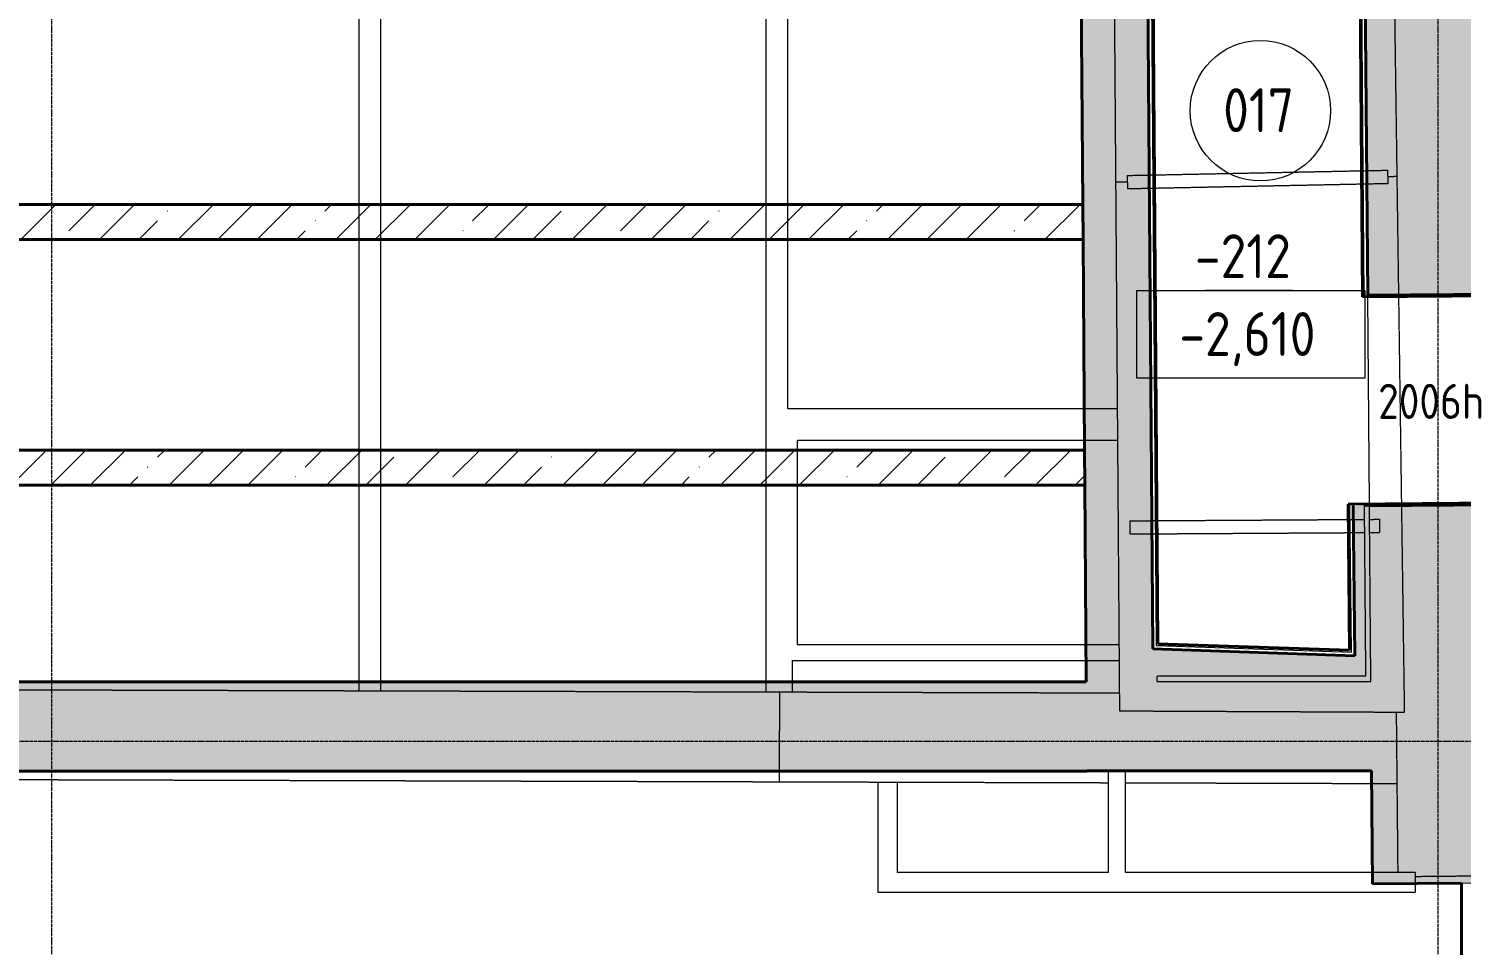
# Model space of a CAD drawing. Header units: millimetres. Extents: x -11886 to 147109, y 276 to 46084.
# Drawn here: x 30977 to 39143, y 12092 to 17317 of the extents above; entities that cross this region are included whole.
import ezdxf

# ---------------------------------------------------------------- set-up
doc = ezdxf.new("R2010")
doc.units = ezdxf.units.MM
doc.linetypes.add('ADSK_Линия сетки', pattern=[25, 20, -2.5, 0, -2.5])
doc.linetypes.add('ADSK_Сверху', pattern=[4.5, 3, -1.5])
for name, color, linetype, lineweight in [('Аннотация', 7, 'Continuous', 20), ('Каркас', 7, 'Continuous', 18), ('Марки', 7, 'Continuous', 20), ('Марки дверей', 7, 'Continuous', 20), ('Марки помещений', 7, 'Continuous', 20), ('Оси', 7, 'Continuous', 9), ('Отметки', 7, 'Continuous', 9), ('Перекрытие', 7, 'Continuous', 18), ('Стены внутренние', 7, 'Continuous', 18), ('Стены наружные', 7, 'Continuous', 18), ('Стены штриховка', 7, 'Continuous', 18)]:
    doc.layers.add(name, color=color, linetype=linetype, lineweight=lineweight)
doc.styles.add('GOST Common_1', font='GOST_Common.ttf', dxfattribs={"width": 0.9, "height": 250})
doc.styles.add('GOST Common_2', font='GOST_Common.ttf', dxfattribs={"width": 0.9, "height": 200})
pattern_1 = [(45, (0, 0), (-224.5064, 224.5064), []), (45, (224.5, 0), (-224.5064, 224.5064), [396.875, -79.375, 3.353, -76.022])]

# ---------------------------------------------------------------- blocks, each defined once
blk = doc.blocks.new('Типовая двутавровая балка _АСТО 20-93_ Балки - 75х140мм-790384-00 План подвала кладочный')
at = {"layer": 'Каркас', "color": 253, "linetype": 'ADSK_Сверху', "true_color": 0xaaaaaa}
for p, q in [((-743, 37.5), (-743, -37.5)), ((-743, 37.5), (743, 37.5)), ((743, -37.5), (743, 37.5)), ((-743, -37.5), (743, -37.5))]:
    blk.add_line(p, q, dxfattribs=at)
blk = doc.blocks.new('Типовая двутавровая балка _АСТО 20-93_ Балки - 75х140мм-790657-00 План подвала кладочный')
at = {"layer": 'Каркас', "color": 253, "linetype": 'ADSK_Сверху', "true_color": 0xaaaaaa}
for p, q in [((-712.5, 37.5), (-712.5, -37.5)), ((-712.5, 37.5), (624.1, 37.5)), ((654.1, 37.5), (712.5, 37.5)), ((712.5, -37.5), (712.5, 37.5)), ((-712.5, -37.5), (624.3, -37.5)), ((654.3, -37.5), (712.5, -37.5))]:
    blk.add_line(p, q, dxfattribs=at)
blk = doc.blocks.new('ADSK_Марка_Помещение_ОдноЗначение - Номер-247393-00 План подвала кладочный')
at = {"layer": 'Марки помещений'}
blk.add_circle((0, 0), 4, dxfattribs=at)
blk = doc.blocks.new('Высотные отметки - Рамка-5093-00 План подвала кладочный')
at = {"layer": 'Аннотация'}
for p, q in [((-6.5, 0), (-6.5, 5)), ((-6.5, 5), (6.5, 5)), ((6.5, 5), (6.5, 0)), ((6.5, 0), (-6.5, 0))]:
    blk.add_line(p, q, dxfattribs=at)
blk = doc.blocks.new('ADSK_Марка_Перекрытие - Отметка низа-2041711-00 План подвала кладочный')
at = {"layer": 'Марки'}
blk.add_line((-2.5, 0), (2.5, 0), dxfattribs=at)

msp = doc.modelspace()

# ---------------------------------------------------------------- hatches: boundary and pattern name
at = {"layer": 'Стены внутренние', "true_color": 0xc0c0c0}
for points in [[(37004.96, 13595.96), (37384.97, 13595.96), (37335.1, 20424.06), (37078.34, 20424.06), (37078.34, 17692.93), (36975.04, 17692.93), (37000.01, 14274.62)], [(37422.24, 13085.96), (38631.18, 13085.96), (38627.05, 13595.96), (37004.96, 13595.96), (37008.69, 13085.96)]]:
    msp.add_hatch(color=9, dxfattribs=at).paths.add_polyline_path(points)
h = msp.add_hatch(color=9, dxfattribs=at)
h.paths.add_polyline_path([(37008.7, 13084.75), (37004.97, 13594.75), (9392.99, 13594.75), (9392.99, 13084.75), (35141.84, 13084.75)])
h.paths.add_polyline_path([(7777.04, 13084.75), (8192.99, 13084.75), (8192.99, 13594.75), (3378.02, 13594.75), (3381.61, 13084.75), (5496.64, 13084.75)])
at = {"layer": 'Стены наружные', "true_color": 0xc0c0c0}
h = msp.add_hatch(color=9, dxfattribs=at)
h.paths.add_polyline_path([(38636.39, 12443.26), (39406.36, 12449.5), (39388.92, 14603.79), (38618.94, 14597.55), (38632.33, 12944.63)])
h.paths.add_polyline_path([(38609.23, 15797.51), (39379.2, 15803.75), (39336.84, 21035.78), (38566.82, 21035.78), (38605.4, 16269.62)])
at = {"layer": 'Стены наружные', "lineweight": 9}
h = msp.add_hatch(dxfattribs=at)
h.set_pattern_fill('FP_2', color=256, style=0, pattern_type=2)
h.set_pattern_definition(pattern_1)
h.paths.add_polyline_path([(36986.56, 16114.93), (36985.1, 16314.93), (23458.97, 16314.93), (23458.97, 16114.93), (35141.84, 16114.93)])
h = msp.add_hatch(dxfattribs=at)
h.set_pattern_fill('FP_2', color=256, style=0, pattern_type=2)
h.set_pattern_definition(pattern_1)
h.paths.add_polyline_path([(36996.79, 14714.93), (36995.33, 14914.93), (23258.97, 14914.93), (23258.97, 14714.93), (35141.84, 14714.93)])
at = {"layer": 'Стены наружные', "true_color": 0xc0c0c0}
for points in [[(38625.89, 13739.56), (38618.94, 14597.55), (38527.16, 14596.81), (38536.15, 13742.63), (38562.44, 13741.73)], [(37384.97, 13595.96), (38627.05, 13595.96), (38625.89, 13739.56), (37383.61, 13782.07)]]:
    msp.add_hatch(color=9, dxfattribs=at).paths.add_polyline_path(points)

# ---------------------------------------------------------------- linework, layer by layer
at = {"layer": 'Оси', "linetype": 'ADSK_Линия сетки'}
for p, q in [((31109.91, 1075.56), (31109.91, 44534.79)), ((39009.91, 1075.56), (39009.91, 21668.8)), ((-11086.22, 13256.79), (57141.72, 13256.79))]:
    msp.add_line(p, q, dxfattribs=at)
at = {"layer": 'Перекрытие', "color": 9, "linetype": 'ADSK_Сверху', "true_color": 0xc2c2c2}
for p, q in [((37174.23, 16441.12), (37159.85, 18415.63)), ((38747.79, 18447.59), (38775.25, 16473.35)), ((37239.13, 16442.43), (37174.23, 16441.12)), ((37196.18, 13426.8), (37174.23, 16441.12)), ((38775.25, 16473.35), (38724.83, 16472.33)), ((38775.25, 16473.35), (38817.72, 13419.45)), ((38817.72, 13419.45), (37196.18, 13426.8))]:
    msp.add_line(p, q, dxfattribs=at)
at = {"layer": 'Стены внутренние', "lineweight": 40}
for p, q in [((37335.1, 20424.06), (37383.61, 13782.07)), ((37413.4, 13811.07), (37365.1, 20424.06)), ((38609.23, 15797.51), (38571.77, 20424.06)), ((38542.01, 20394.06), (38579.31, 15787.27)), ((36985.1, 16314.93), (36976.18, 17536.19)), ((36995.33, 14914.93), (36986.56, 16114.93)), ((38579.31, 15787.27), (39409.28, 15793.99)), ((39379.2, 15803.75), (38609.23, 15797.51)), ((37004.97, 13594.75), (36996.79, 14714.93)), ((39418.84, 14614.03), (38497.06, 14606.57)), ((38497.06, 14606.57), (38505.82, 13773.68)), ((38536.15, 13742.63), (38527.16, 14596.81)), ((38505.82, 13773.68), (37413.4, 13811.07)), ((37383.61, 13782.07), (38536.15, 13742.63)), ((37004.97, 13594.75), (9392.99, 13594.75)), ((9392.99, 13084.75), (37008.7, 13084.75)), ((37008.69, 13085.96), (38631.18, 13085.96)), ((37008.7, 13084.75), (37008.69, 13085.96))]:
    msp.add_line(p, q, dxfattribs=at)
at = {"layer": 'Стены внутренние', "color": 253, "linetype": 'ADSK_Сверху', "true_color": 0xaaaaaa}
for p, q in [((32860.09, 17659.91), (32860.09, 13541.57)), ((32984.09, 13541.21), (32984.09, 17660.2)), ((35179.67, 17665.4), (35179.67, 13534.89)), ((35303.67, 15150.77), (35303.67, 17665.69)), ((37183.63, 15150.77), (35303.67, 15150.77)), ((36993.61, 15150.77), (36994.92, 14970.77)), ((35359.67, 14970.77), (37184.94, 14970.77)), ((35359.67, 13805.77), (35359.67, 14970.77)), ((38588.94, 14597.31), (38618.94, 14597.55)), ((38588.94, 14597.31), (38596.81, 13625.96)), ((38627.05, 13595.96), (38618.94, 14597.55)), ((37193.42, 13805.77), (35359.67, 13805.77)), ((37003.43, 13805.77), (37004.09, 13715.77)), ((35331.67, 13534.45), (35331.67, 13715.77)), ((35331.67, 13715.77), (37194.08, 13715.77)), ((35256.4, 13534.67), (11305.24, 13603.62)), ((38596.81, 13625.96), (37409.09, 13625.96)), ((37409.09, 13595.96), (37409.09, 13625.96)), ((37409.09, 13595.96), (38627.05, 13595.96)), ((32984.09, 13541.21), (32860.09, 13541.57)), ((37195.44, 13529.09), (35179.67, 13534.89)), ((35256.4, 13534.67), (35254.93, 13024.67)), ((38771.59, 13419.66), (38780.34, 12506.63)), ((10795.24, 13095.08), (37129.57, 13019.27)), ((37129.57, 13085.96), (37129.57, 12506.63)), ((37129.57, 13085.96), (37229.57, 13085.96)), ((37229.57, 12506.63), (37229.57, 13085.96)), ((35817.57, 13023.05), (35817.57, 12394.63)), ((35929.57, 12506.63), (35929.57, 13022.73)), ((37229.57, 13018.99), (38775.47, 13014.54)), ((37129.57, 12506.63), (35929.57, 12506.63)), ((38880.34, 12506.63), (37229.57, 12506.63)), ((38880.34, 12485.24), (42084.86, 12515.96)), ((38880.34, 12506.63), (38880.34, 12394.63)), ((35817.57, 12394.63), (38880.34, 12394.63))]:
    msp.add_line(p, q, dxfattribs=at)
at = {"layer": 'Стены наружные', "lineweight": 40}
for p, q in [((36985.1, 16314.93), (23258.97, 16314.93)), ((36986.56, 16114.93), (36985.1, 16314.93)), ((23458.97, 16114.93), (36986.56, 16114.93)), ((36995.33, 14914.93), (23458.97, 14914.93)), ((36996.79, 14714.93), (36995.33, 14914.93)), ((23258.97, 14714.93), (36996.79, 14714.93)), ((39388.92, 14603.79), (38618.94, 14597.55)), ((38631.18, 13085.96), (38636.39, 12443.26)), ((38636.39, 12443.26), (39142.82, 12447.36)), ((39142.82, 12447.36), (39142.82, 10720.68))]:
    msp.add_line(p, q, dxfattribs=at)
at = {"layer": 'Стены наружные'}
for p, q in [((38618.86, 14607.55), (38609.31, 15787.51)), ((39142.82, 12447.36), (39342.82, 12448.98))]:
    msp.add_line(p, q, dxfattribs=at)
at = {"layer": 'Стены штриховка'}
for p, q in [((37355.1, 20424.06), (37403.47, 13801.4)), ((38589.31, 15787.35), (38551.93, 20404.06)), ((38609.23, 15797.51), (38609.31, 15787.51)), ((38515.93, 13763.33), (38507.06, 14606.65)), ((38527.06, 14606.81), (38527.16, 14596.81)), ((38598.86, 14607.39), (38598.94, 14597.39)), ((38618.94, 14597.55), (38598.94, 14597.39)), ((38618.86, 14607.55), (38618.94, 14597.55)), ((37403.47, 13801.4), (38515.93, 13763.33))]:
    msp.add_line(p, q, dxfattribs=at)

# ---------------------------------------------------------------- block references
at = {"layer": 'Каркас', "color": 253, "linetype": 'ADSK_Сверху', "true_color": 0xaaaaaa}
for name, p, rotation in [('Типовая двутавровая балка _АСТО 20-93_ Балки - 75х140мм-790384-00 План подвала кладочный', (37981.98, 16457.38), 1.152966954675331), ('Типовая двутавровая балка _АСТО 20-93_ Балки - 75х140мм-790657-00 План подвала кладочный', (37965.7, 14478.61), 0.34185620293681)]:
    msp.add_blockref(name, p, dxfattribs=dict(at, rotation=rotation))
at = {"layer": 'Марки', "xscale": 99.99999999999993, "yscale": 99.99999999999993, "zscale": 99.99999999999993}
msp.add_blockref('ADSK_Марка_Перекрытие - Отметка низа-2041711-00 План подвала кладочный', (37932.73, 15826.87), dxfattribs=at)
at = {"layer": 'Марки помещений', "xscale": 99.99999999999993, "yscale": 99.99999999999993, "zscale": 99.99999999999993}
msp.add_blockref('ADSK_Марка_Помещение_ОдноЗначение - Номер-247393-00 План подвала кладочный', (37997.51, 16849.14), dxfattribs=at)
at = {"layer": 'Отметки', "lineweight": 20, "xscale": 99.99999999999993, "yscale": 99.99999999999993, "zscale": 99.99999999999993}
msp.add_blockref('Высотные отметки - Рамка-5093-00 План подвала кладочный', (37943.06, 15324.65), dxfattribs=at)

# ---------------------------------------------------------------- texts
at = {"layer": 'Марки', "lineweight": 9, "insert": (37624.65, 16144.71), "char_height": 250, "width": 721.5187, "attachment_point": 1, "style": 'GOST Common_1'}
msp.add_mtext('-212', dxfattribs=at)
at = {"layer": 'Марки дверей', "lineweight": 9, "insert": (38668.77, 15292.45), "char_height": 200, "width": 793.6706, "attachment_point": 1, "style": 'GOST Common_2'}
msp.add_mtext('2006h', dxfattribs=at)
at = {"layer": 'Марки помещений', "lineweight": 9, "insert": (37785.1, 16976.87), "char_height": 250, "width": 526.7087, "attachment_point": 1, "style": 'GOST Common_1'}
msp.add_mtext('017', dxfattribs=at)
at = {"layer": 'Отметки', "lineweight": 20, "insert": (37535.76, 15701.36), "char_height": 250, "width": 977.5323, "attachment_point": 1, "line_spacing_factor": 1.022761, "style": 'GOST Common_1'}
msp.add_mtext('-2,610', dxfattribs=at)

doc.saveas('drawing.dxf')
